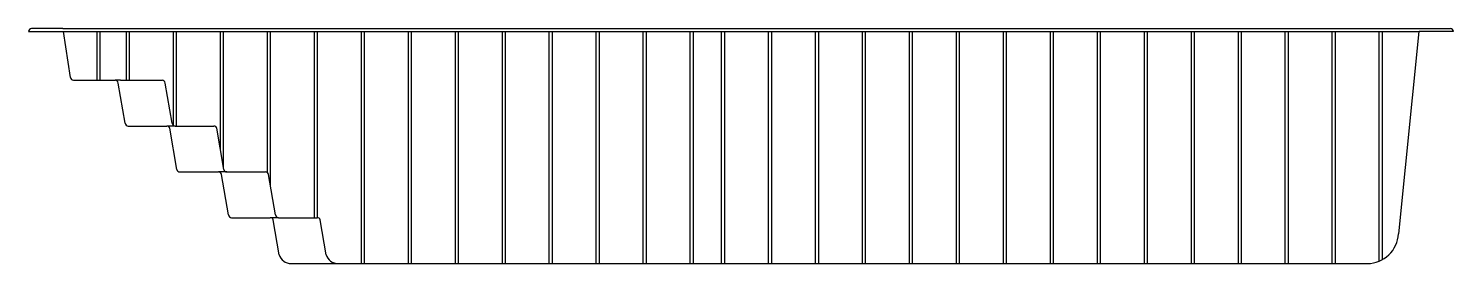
# Model space of a CAD drawing. Extents: x -1197.32 to -1188.22, y 393.73 to 395.23.
import ezdxf

# ---------------------------------------------------------------- set-up
doc = ezdxf.new("R2010")
doc.units = 0
doc.header["$LTSCALE"] = 10
doc.header["$MEASUREMENT"] = 0
doc.layers.add('Piscinas_Fibratec', color=4, linetype='CONTINUOUS')

msp = doc.modelspace()

# ---------------------------------------------------------------- linework, layer by layer
at = {"layer": 'Piscinas_Fibratec', "color": 2}
for p, q in [((-1197.0959, 395.2251), (-1197.2959, 395.2251)), ((-1197.0959, 395.2251), (-1192.9205, 395.2251)), ((-1192.9205, 395.2251), (-1188.4359, 395.2251)), ((-1188.4359, 395.2251), (-1188.2359, 395.2251)), ((-1197.3159, 395.2051), (-1197.0959, 395.2051)), ((-1197.0959, 395.2051), (-1192.9205, 395.2051)), ((-1192.9205, 395.2051), (-1188.4359, 395.2051)), ((-1188.2159, 395.2051), (-1188.4359, 395.2051))]:
    msp.add_line(p, q, dxfattribs=at)
at = {"layer": 'Piscinas_Fibratec'}
for p, q in [((-1197.0487, 394.9134), (-1197.0929, 395.2051)), ((-1188.4379, 395.2051), (-1188.5669, 393.9155)), ((-1197.0287, 394.8951), (-1196.7627, 394.8951)), ((-1196.7287, 394.8951), (-1196.7627, 394.8951)), ((-1196.6991, 394.6214), (-1196.7427, 394.8767)), ((-1196.7287, 394.8951), (-1196.4627, 394.8951)), ((-1196.3991, 394.6214), (-1196.4427, 394.8767)), ((-1196.6791, 394.6026), (-1196.4326, 394.6026)), ((-1196.3791, 394.6026), (-1196.4326, 394.6026)), ((-1196.3685, 394.3253), (-1196.4134, 394.5882)), ((-1196.3791, 394.6026), (-1196.1326, 394.6026)), ((-1196.0685, 394.3253), (-1196.1134, 394.5882)), ((-1196.3491, 394.3101), (-1196.1027, 394.3101)), ((-1196.0491, 394.3101), (-1196.1027, 394.3101)), ((-1196.0491, 394.3101), (-1195.8027, 394.3101)), ((-1196.039, 394.0356), (-1196.0829, 394.2924)), ((-1195.739, 394.0356), (-1195.7829, 394.2924)), ((-1196.0191, 394.0176), (-1195.7726, 394.0176)), ((-1195.7191, 394.0176), (-1195.7726, 394.0176)), ((-1195.7154, 393.7809), (-1195.7535, 394.0036)), ((-1195.7191, 394.0176), (-1195.4726, 394.0176)), ((-1195.4154, 393.7809), (-1195.4535, 394.0036)), ((-1195.6392, 393.7251), (-1192.9205, 393.7251)), ((-1192.9205, 393.7251), (-1188.7666, 393.7251))]:
    msp.add_line(p, q, dxfattribs=at)
at = {"layer": 'Piscinas_Fibratec', "color": 1}
for p, q in [((-1196.8774, 394.8951), (-1196.8774, 395.2051)), ((-1196.8574, 394.8951), (-1196.8574, 395.2051)), ((-1196.6899, 394.8951), (-1196.6899, 395.2051)), ((-1196.6699, 394.8951), (-1196.6699, 395.2051)), ((-1196.3899, 394.6058), (-1196.3899, 395.2051)), ((-1196.3699, 394.6026), (-1196.3699, 395.2051)), ((-1196.0899, 394.4505), (-1196.0899, 395.2051)), ((-1196.0699, 394.3335), (-1196.0699, 395.2051)), ((-1195.7899, 394.3055), (-1195.7899, 395.2051)), ((-1195.7699, 394.2165), (-1195.7699, 395.2051)), ((-1195.4899, 394.0176), (-1195.4899, 395.2051)), ((-1195.4699, 394.0175), (-1195.4699, 395.2051)), ((-1195.1899, 393.7251), (-1195.1899, 395.2051)), ((-1195.1699, 393.7251), (-1195.1699, 395.2051)), ((-1194.8899, 393.7251), (-1194.8899, 395.2051)), ((-1194.8699, 393.7251), (-1194.8699, 395.2051)), ((-1194.5899, 393.7251), (-1194.5899, 395.2051)), ((-1194.5699, 393.7251), (-1194.5699, 395.2051)), ((-1194.2899, 393.7251), (-1194.2899, 395.2051)), ((-1194.2699, 393.7251), (-1194.2699, 395.2051)), ((-1193.9899, 393.7251), (-1193.9899, 395.2051)), ((-1193.9699, 393.7251), (-1193.9699, 395.2051)), ((-1193.6899, 393.7251), (-1193.6899, 395.2051)), ((-1193.6699, 393.7251), (-1193.6699, 395.2051)), ((-1193.3899, 393.7251), (-1193.3899, 395.2051)), ((-1193.3699, 393.7251), (-1193.3699, 395.2051)), ((-1193.0899, 393.7251), (-1193.0899, 395.2051)), ((-1193.0699, 393.7251), (-1193.0699, 395.2051)), ((-1192.8899, 393.7251), (-1192.8899, 395.2051)), ((-1192.8699, 393.7251), (-1192.8699, 395.2051)), ((-1192.5899, 393.7251), (-1192.5899, 395.2051)), ((-1192.5699, 393.7251), (-1192.5699, 395.2051)), ((-1192.2899, 393.7251), (-1192.2899, 395.2051)), ((-1192.2699, 393.7251), (-1192.2699, 395.2051)), ((-1191.9899, 393.7251), (-1191.9899, 395.2051)), ((-1191.9699, 393.7251), (-1191.9699, 395.2051)), ((-1191.6899, 393.7251), (-1191.6899, 395.2051)), ((-1191.6699, 393.7251), (-1191.6699, 395.2051)), ((-1191.3899, 393.7251), (-1191.3899, 395.2051)), ((-1191.3699, 393.7251), (-1191.3699, 395.2051)), ((-1191.0899, 393.7251), (-1191.0899, 395.2051)), ((-1191.0699, 393.7251), (-1191.0699, 395.2051)), ((-1190.7899, 393.7251), (-1190.7899, 395.2051)), ((-1190.7699, 393.7251), (-1190.7699, 395.2051)), ((-1190.4899, 393.7251), (-1190.4899, 395.2051)), ((-1190.4699, 393.7251), (-1190.4699, 395.2051)), ((-1190.1899, 393.7251), (-1190.1899, 395.2051)), ((-1190.1699, 393.7251), (-1190.1699, 395.2051)), ((-1189.8899, 393.7251), (-1189.8899, 395.2051)), ((-1189.8699, 393.7251), (-1189.8699, 395.2051)), ((-1189.5899, 393.7251), (-1189.5899, 395.2051)), ((-1189.5699, 393.7251), (-1189.5699, 395.2051)), ((-1189.2899, 393.7251), (-1189.2899, 395.2051)), ((-1189.2699, 393.7251), (-1189.2699, 395.2051)), ((-1188.9899, 393.7251), (-1188.9899, 395.2051)), ((-1188.9699, 393.7251), (-1188.9699, 395.2051)), ((-1188.6899, 393.7404), (-1188.6899, 395.2051)), ((-1188.6699, 393.7501), (-1188.6699, 395.2051))]:
    msp.add_line(p, q, dxfattribs=at)
at = {"layer": 'Piscinas_Fibratec', "color": 2}
for centre, start, end in [((-1197.2959, 395.2051), 90, 180), ((-1188.2359, 395.2051), 360, 90)]:
    msp.add_arc(centre, 0.02, start, end, dxfattribs=at)
at = {"layer": 'Piscinas_Fibratec'}
for centre, radius, start, end in [((-1197.0287, 394.9151), 0.02, 185.0564, 270), ((-1196.7627, 394.8751), 0.02, 4.51499, 90), ((-1196.4627, 394.8751), 0.02, 4.51499, 90), ((-1196.6791, 394.6226), 0.02, 183.52241, 270), ((-1196.4326, 394.5826), 0.02, 16.15032, 90), ((-1196.3791, 394.6226), 0.02, 183.52241, 270), ((-1196.1326, 394.5826), 0.02, 16.15032, 90), ((-1196.3491, 394.3301), 0.02, 194.03638, 270), ((-1196.1027, 394.2901), 0.02, 6.35279, 90), ((-1196.0491, 394.3301), 0.02, 194.03638, 270), ((-1195.8027, 394.2901), 0.02, 6.35279, 90), ((-1196.0191, 394.0376), 0.02, 185.81121, 270), ((-1195.7191, 394.0376), 0.02, 185.81121, 270), ((-1195.7726, 393.9976), 0.02, 17.33517, 90), ((-1195.4726, 393.9976), 0.02, 17.33517, 90), ((-1188.7666, 393.9251), 0.2, 270, 357.22515), ((-1195.6392, 393.8051), 0.08, 197.66572, 270), ((-1195.3392, 393.8051), 0.08, 197.66572, 270)]:
    msp.add_arc(centre, radius, start, end, dxfattribs=at)

doc.saveas('drawing.dxf')
